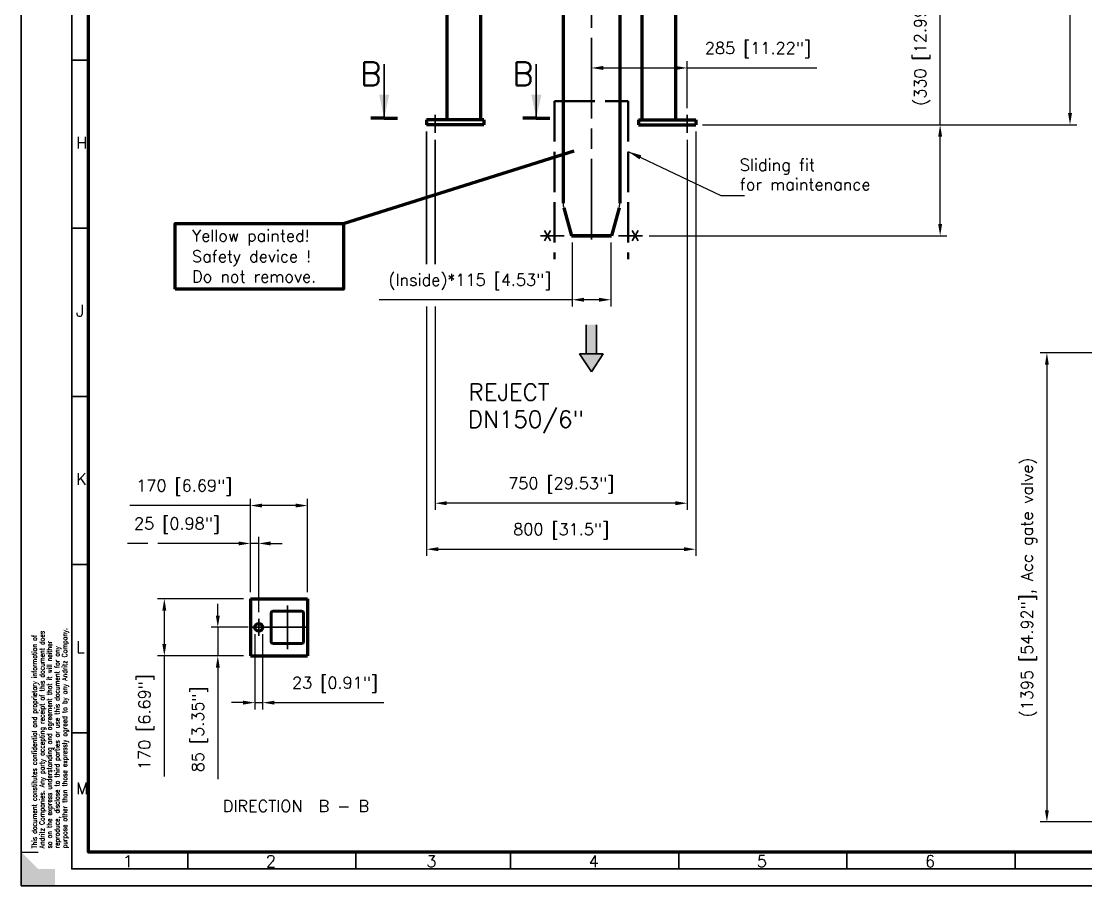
# Model space of a CAD drawing. Extents: x 68 to 8478, y -14 to 5926.
# Drawn here: x 68 to 3233, y -14 to 2557 of the extents above; entities that cross this region are included whole.
import ezdxf

# ---------------------------------------------------------------- set-up
doc = ezdxf.new("R2010")
doc.units = 0
doc.header["$LTSCALE"] = 10
for name, pattern in [('ACAD_ISO02W100', [15, 12, -3]), ('ACAD_ISO08W100', [36, 24, -3, 6, -3]), ('DASHED', [0.75, 0.5, -0.25])]:
    doc.linetypes.add(name, pattern=pattern)
doc.layers.get('0').update_dxf_attribs({"linetype": 'CONTINUOUS'})
doc.layers.get('DEFPOINTS').update_dxf_attribs({"linetype": 'CONTINUOUS'})
doc.layers.add('10', color=3, linetype='CONTINUOUS')
for name, color, linetype, lineweight in [('dim', 3, 'CONTINUOUS', 15), ('M_EQUIP_A1', 1, 'CONTINUOUS', 35), ('M_EQUIP_D1', 3, 'CONTINUOUS', 35), ('M_EQUIP_E3', 3, 'CONTINUOUS', 35), ('M_EQUIP_E5', 2, 'CONTINUOUS', 50), ('M_EQUIP_E7', 7, 'CONTINUOUS', 70), ('M_EQUIP_H_', 4, 'CONTINUOUS', 25), ('M_EQUIP_T1', 3, 'CONTINUOUS', 35), ('M_EQUIP_T13', 3, 'CONTINUOUS', 35)]:
    doc.layers.add(name, color=color, linetype=linetype, lineweight=lineweight)
doc.styles.add('ISOCP2', font='ISOCP2.shx')
doc.styles.add('S', font='simplex.shx', dxfattribs={"width": 0.8})
doc.styles.add('SIMPLEX', font='simplex')
doc.styles.add('TXT', font='txt')
doc.dimstyles.new('NORDIC', dxfattribs={"dimscale": 10, "dimtxt": 3.5, "dimasz": 3.5, "dimexe": 2, "dimexo": 2, "dimgap": 1, "dimtad": 0, "dimdec": 0, "dimdsep": 46, "dimtxsty": 'SIMPLEX', "dimcen": 3, "dimclrd": 3, "dimclre": 3, "dimclrt": 3, "dimadec": 0, "dimazin": 0, "dimtfac": 1, "dimtdec": 0, "dimtmove": 0, "dimatfit": 3, "dimfxl": 0, "dimtvp": 1, "dimtolj": 1, "dimarcsym": 0})
doc.dimstyles.new('nordic-1-35-0-old', dxfattribs={"dimtxt": 3.5, "dimasz": 2.5, "dimexe": 1.25, "dimexo": 0, "dimgap": 0.6, "dimtad": 1, "dimdec": 0, "dimdsep": 46, "dimtxsty": 'ISOCP2', "dimcen": 2.5, "dimclrd": 3, "dimclre": 3, "dimclrt": 3, "dimadec": 1, "dimazin": 2, "dimtfac": 1, "dimtdec": 3, "dimtmove": 0, "dimatfit": 0, "dimfxl": 0, "dimtolj": 1, "dimtzin": 0, "dimarcsym": 0})

# ---------------------------------------------------------------- blocks, each defined once
blk = doc.blocks.new('*D12')
at = {"layer": 'DEFPOINTS', "color": 0, "linetype": 'Continuous', "lineweight": 25, "transparency": 16777216}
for p in [(2048.3, 2224.9), (1298.3, 1728.9), (1298.3, 1123.9)]:
    blk.add_point(p, dxfattribs=at)
at = {"layer": 'M_EQUIP_E3', "color": 3, "linetype": 'Continuous', "lineweight": -2, "transparency": 16777216}
for p, q in [((2048.3, 2204.9), (2048.3, 1103.9)), ((1298.3, 1708.9), (1298.3, 1103.9)), ((2013.3, 1123.9), (1333.3, 1123.9))]:
    blk.add_line(p, q, dxfattribs=at)
at = {"layer": 'M_EQUIP_E3', "color": 3, "linetype": 'Continuous', "lineweight": 25, "transparency": 16777216}
for points in [[(1333.3, 1129.7), (1333.3, 1118), (1298.3, 1123.9)], [(2013.3, 1129.7), (2013.3, 1118), (2048.3, 1123.9)]]:
    blk.add_solid(points, dxfattribs=at)
at = {"layer": 'M_EQUIP_E3', "color": 3, "linetype": 'Continuous', "transparency": 16777216, "insert": (1673.3, 1177.2), "char_height": 35, "attachment_point": 5, "style": 'SIMPLEX'}
blk.add_mtext('\\A1;750 [29.53"]', dxfattribs=at)
blk = doc.blocks.new('*D17')
at = {"layer": 'DEFPOINTS', "color": 0, "linetype": 'Continuous', "lineweight": 25, "transparency": 16777216}
for p in [(2040.4, 5329.2), (3186.4, 5329.2), (2073.3, 2249.2)]:
    blk.add_point(p, dxfattribs=at)
at = {"layer": 'M_EQUIP_E3', "color": 3, "linetype": 'Continuous', "lineweight": -2, "transparency": 16777216}
for p, q in [((2060.4, 5329.2), (3206.4, 5329.2)), ((3186.4, 2284.2), (3186.4, 5294.2)), ((2093.3, 2249.2), (3206.4, 2249.2))]:
    blk.add_line(p, q, dxfattribs=at)
at = {"layer": 'M_EQUIP_E3', "color": 3, "linetype": 'Continuous', "lineweight": 25, "transparency": 16777216}
for points in [[(3180.6, 5294.2), (3192.2, 5294.2), (3186.4, 5329.2)], [(3180.6, 2284.2), (3192.2, 2284.2), (3186.4, 2249.2)]]:
    blk.add_solid(points, dxfattribs=at)
at = {"layer": 'M_EQUIP_E3', "color": 3, "linetype": 'Continuous', "transparency": 16777216, "insert": (3133.1, 3789.2), "char_height": 35, "attachment_point": 5, "rotation": 90, "style": 'SIMPLEX'}
blk.add_mtext('\\A1;(3080 [121.26"])', dxfattribs=at)
blk = doc.blocks.new('*D19')
at = {"layer": 'DEFPOINTS', "color": 0, "linetype": 'Continuous', "lineweight": 25, "transparency": 16777216}
for p in [(1763.3, 2477.6), (2048.3, 2418.2), (2048.3, 2278.3)]:
    blk.add_point(p, dxfattribs=at)
at = {"layer": 'M_EQUIP_E7', "color": 3, "linetype": 'Continuous', "lineweight": -2, "transparency": 16777216}
for p, q in [((1763.3, 2457.6), (1763.3, 2398.2)), ((2048.3, 2298.3), (2048.3, 2438.2)), ((1798.3, 2418.2), (2013.3, 2418.2)), ((2048.3, 2418.2), (2433.3, 2418.2))]:
    blk.add_line(p, q, dxfattribs=at)
at = {"layer": 'M_EQUIP_E7', "color": 3, "linetype": 'Continuous', "lineweight": 25, "transparency": 16777216}
for points in [[(1798.3, 2424.1), (1798.3, 2412.4), (1763.3, 2418.2)], [(2013.3, 2424.1), (2013.3, 2412.4), (2048.3, 2418.2)]]:
    blk.add_solid(points, dxfattribs=at)
at = {"layer": 'M_EQUIP_E7', "color": 3, "linetype": 'Continuous', "transparency": 16777216, "insert": (2258.3, 2471.6), "char_height": 35, "attachment_point": 5, "style": 'SIMPLEX'}
blk.add_mtext('\\A1;285 [11.22"]', dxfattribs=at)
blk = doc.blocks.new('*D20')
at = {"layer": 'DEFPOINTS', "color": 0, "linetype": 'Continuous', "lineweight": 25, "transparency": 16777216}
for p in [(3956.1, 1571.1), (3117.6, 176.1), (3977.2, 176.1)]:
    blk.add_point(p, dxfattribs=at)
at = {"layer": 'M_EQUIP_E7', "color": 3, "linetype": 'Continuous', "lineweight": -2, "transparency": 16777216}
for p, q in [((3936.1, 1571.1), (3097.6, 1571.1)), ((3117.6, 1536.1), (3117.6, 211.1)), ((3957.2, 176.1), (3097.6, 176.1))]:
    blk.add_line(p, q, dxfattribs=at)
at = {"layer": 'M_EQUIP_E7', "color": 3, "linetype": 'Continuous', "lineweight": 25, "transparency": 16777216}
for points in [[(3111.8, 1536.1), (3123.4, 1536.1), (3117.6, 1571.1)], [(3111.8, 211.1), (3123.4, 211.1), (3117.6, 176.1)]]:
    blk.add_solid(points, dxfattribs=at)
at = {"layer": 'M_EQUIP_E7', "color": 3, "linetype": 'Continuous', "transparency": 16777216, "insert": (3064.3, 873.6), "char_height": 35, "attachment_point": 5, "rotation": 90, "style": 'SIMPLEX'}
blk.add_mtext('\\A1;(1395 [54.92"], Acc gate valve)', dxfattribs=at)
blk = doc.blocks.new('*D23')
at = {"layer": 'DEFPOINTS', "color": 0, "linetype": 'Continuous', "lineweight": 25, "transparency": 16777216}
for p in [(2073.3, 2249.2), (1273.3, 1728.9), (2073.3, 987.1)]:
    blk.add_point(p, dxfattribs=at)
at = {"layer": 'M_EQUIP_E7', "color": 3, "linetype": 'Continuous', "lineweight": -2, "transparency": 16777216}
for p, q in [((2073.3, 2229.2), (2073.3, 967.1)), ((1273.3, 1708.9), (1273.3, 967.1)), ((1308.3, 987.1), (2038.3, 987.1))]:
    blk.add_line(p, q, dxfattribs=at)
at = {"layer": 'M_EQUIP_E7', "color": 3, "linetype": 'Continuous', "lineweight": 25, "transparency": 16777216}
for points in [[(1308.3, 993), (1308.3, 981.3), (1273.3, 987.1)], [(2038.3, 993), (2038.3, 981.3), (2073.3, 987.1)]]:
    blk.add_solid(points, dxfattribs=at)
at = {"layer": 'M_EQUIP_E7', "color": 3, "linetype": 'Continuous', "transparency": 16777216, "insert": (1673.3, 1040.5), "char_height": 35, "attachment_point": 5, "style": 'SIMPLEX'}
blk.add_mtext('\\A1;800 [31.5"]', dxfattribs=at)
blk = doc.blocks.new('LMN1')
at = {"color": 0, "linetype": 'Continuous'}
blk.add_line((8, 0), (0, 0), dxfattribs=at)
blk.add_solid([(3.5, 0.75), (3.5, -0.75), (0, 0)], dxfattribs=at)
at = {"color": 0, "linetype": 'Continuous', "style": 'TXT'}
blk.add_attdef('A', (4.92, 0.5), '', height=3.5, dxfattribs=at)
blk = doc.blocks.new('*D26')
at = {"layer": 'DEFPOINTS', "color": 0, "lineweight": 25, "transparency": 16777216}
for p in [(762.7, 754.8), (785.7, 754.8), (785.7, 530.8)]:
    blk.add_point(p, dxfattribs=at)
at = {"layer": 'M_EQUIP_E7', "color": 3, "lineweight": -2, "transparency": 16777216}
for p, q in [((762.7, 734.8), (762.7, 510.8)), ((785.7, 734.8), (785.7, 510.8)), ((727.7, 530.8), (692.7, 530.8)), ((762.7, 530.8), (785.7, 530.8)), ((820.7, 530.8), (1145.7, 530.8))]:
    blk.add_line(p, q, dxfattribs=at)
at = {"layer": 'M_EQUIP_E7', "color": 3, "lineweight": 25, "transparency": 16777216}
for points in [[(727.7, 536.6), (727.7, 525), (762.7, 530.8)], [(820.7, 536.6), (820.7, 525), (785.7, 530.8)]]:
    blk.add_solid(points, dxfattribs=at)
at = {"layer": 'M_EQUIP_E7', "color": 3, "transparency": 16777216, "insert": (1000.7, 584.1), "char_height": 35, "attachment_point": 5, "style": 'SIMPLEX'}
blk.add_mtext('\\A1;23 [0.91"]', dxfattribs=at)
blk = doc.blocks.new('*D27')
at = {"layer": 'DEFPOINTS', "color": 0, "lineweight": 25, "transparency": 16777216}
for p in [(749.2, 839.8), (493.4, 669.8), (749.2, 669.8)]:
    blk.add_point(p, dxfattribs=at)
at = {"layer": 'M_EQUIP_E7', "color": 3, "lineweight": -2, "transparency": 16777216}
for p, q in [((729.2, 839.8), (473.4, 839.8)), ((493.4, 804.8), (493.4, 704.8)), ((729.2, 669.8), (473.4, 669.8)), ((493.4, 669.8), (493.4, 311.5))]:
    blk.add_line(p, q, dxfattribs=at)
at = {"layer": 'M_EQUIP_E7', "color": 3, "lineweight": 25, "transparency": 16777216}
for points in [[(487.6, 804.8), (499.2, 804.8), (493.4, 839.8)], [(487.6, 704.8), (499.2, 704.8), (493.4, 669.8)]]:
    blk.add_solid(points, dxfattribs=at)
at = {"layer": 'M_EQUIP_E7', "color": 3, "transparency": 16777216, "insert": (440.1, 473.1), "char_height": 35, "attachment_point": 5, "rotation": 90, "style": 'SIMPLEX'}
blk.add_mtext('\\A1;170 [6.69"]', dxfattribs=at)
blk = doc.blocks.new('*D28')
at = {"layer": 'DEFPOINTS', "color": 0, "lineweight": 25, "transparency": 16777216}
for p in [(762.7, 754.8), (652.4, 669.8), (749.2, 669.8)]:
    blk.add_point(p, dxfattribs=at)
at = {"layer": 'M_EQUIP_E7', "color": 3, "lineweight": -2, "transparency": 16777216}
for p, q in [((652.4, 789.8), (652.4, 824.8)), ((742.7, 754.8), (632.4, 754.8)), ((652.4, 754.8), (652.4, 669.8)), ((729.2, 669.8), (632.4, 669.8)), ((652.4, 634.8), (652.4, 303.1))]:
    blk.add_line(p, q, dxfattribs=at)
at = {"layer": 'M_EQUIP_E7', "color": 3, "lineweight": 25, "transparency": 16777216}
for points in [[(646.6, 789.8), (658.3, 789.8), (652.4, 754.8)], [(646.6, 634.8), (658.3, 634.8), (652.4, 669.8)]]:
    blk.add_solid(points, dxfattribs=at)
at = {"layer": 'M_EQUIP_E7', "color": 3, "transparency": 16777216, "insert": (599.1, 451.5), "char_height": 35, "attachment_point": 5, "rotation": 90, "style": 'SIMPLEX'}
blk.add_mtext('\\A1;85 [3.35"]', dxfattribs=at)
blk = doc.blocks.new('*D29')
at = {"layer": 'DEFPOINTS', "color": 0, "linetype": 'ACAD_ISO08W100', "lineweight": 25, "transparency": 16777216}
for p in [(749.2, 1004.2), (749.2, 839.8), (774.2, 779.7)]:
    blk.add_point(p, dxfattribs=at)
at = {"layer": 'M_EQUIP_E3', "color": 3, "linetype": 'ACAD_ISO08W100', "lineweight": -2, "transparency": 16777216}
for p, q in [((749.2, 859.8), (749.2, 1024.2)), ((774.2, 799.7), (774.2, 1024.2)), ((714.2, 1004.2), (382.5, 1004.2)), ((774.2, 1004.2), (749.2, 1004.2)), ((809.2, 1004.2), (844.2, 1004.2))]:
    blk.add_line(p, q, dxfattribs=at)
at = {"layer": 'M_EQUIP_E3', "color": 3, "linetype": 'ACAD_ISO08W100', "lineweight": 25, "transparency": 16777216}
for points in [[(714.2, 1010.1), (714.2, 998.4), (749.2, 1004.2)], [(809.2, 1010.1), (809.2, 998.4), (774.2, 1004.2)]]:
    blk.add_solid(points, dxfattribs=at)
at = {"layer": 'M_EQUIP_E3', "color": 3, "linetype": 'ACAD_ISO08W100', "lineweight": 35, "transparency": 16777216, "insert": (530.9, 1057.6), "char_height": 35, "attachment_point": 5, "style": 'SIMPLEX'}
blk.add_mtext('\\A1;25 [0.98"]', dxfattribs=at)
blk = doc.blocks.new('*D30')
at = {"layer": 'DEFPOINTS', "color": 0, "lineweight": 25, "transparency": 16777216}
for p in [(749.2, 1116.9), (749.2, 839.8), (919.2, 839.8)]:
    blk.add_point(p, dxfattribs=at)
at = {"layer": 'M_EQUIP_E7', "color": 3, "lineweight": -2, "transparency": 16777216}
for p, q in [((749.2, 1116.9), (390.9, 1116.9)), ((749.2, 859.8), (749.2, 1136.9)), ((884.2, 1116.9), (784.2, 1116.9)), ((919.2, 859.8), (919.2, 1136.9))]:
    blk.add_line(p, q, dxfattribs=at)
at = {"layer": 'M_EQUIP_E7', "color": 3, "lineweight": 25, "transparency": 16777216}
for points in [[(784.2, 1122.8), (784.2, 1111.1), (749.2, 1116.9)], [(884.2, 1122.8), (884.2, 1111.1), (919.2, 1116.9)]]:
    blk.add_solid(points, dxfattribs=at)
at = {"layer": 'M_EQUIP_E7', "color": 3, "transparency": 16777216, "insert": (552.5, 1170.3), "char_height": 35, "attachment_point": 5, "style": 'SIMPLEX'}
blk.add_mtext('\\A1;170 [6.69"]', dxfattribs=at)
blk = doc.blocks.new('TOIMITUSR')
at = {"layer": 'M_EQUIP_E3', "linetype": 'ACAD_ISO08W100', "lineweight": 35}
for p, q in [((30, 0), (130, 0)), ((87.5, -21.7), (112.5, 21.7)), ((87.5, 21.7), (112.5, -21.7))]:
    blk.add_line(p, q, dxfattribs=at)
blk = doc.blocks.new('*D32')
at = {"layer": 'DEFPOINTS', "color": 0, "linetype": 'Continuous', "lineweight": 25, "transparency": 16777216}
for p in [(2333, 2249.2), (2800.2, 2249.2), (1915.1, 1919.2)]:
    blk.add_point(p, dxfattribs=at)
at = {"layer": 'M_EQUIP_E3', "color": 3, "linetype": 'Continuous', "lineweight": -2, "transparency": 16777216}
for p, q in [((2800.2, 2249.2), (2800.2, 2684.2)), ((2353, 2249.2), (2820.2, 2249.2)), ((2800.2, 1954.2), (2800.2, 2214.2)), ((1935.1, 1919.2), (2820.2, 1919.2))]:
    blk.add_line(p, q, dxfattribs=at)
at = {"layer": 'M_EQUIP_E3', "color": 3, "linetype": 'Continuous', "lineweight": 25, "transparency": 16777216}
for points in [[(2794.3, 2214.2), (2806, 2214.2), (2800.2, 2249.2)], [(2794.3, 1954.2), (2806, 1954.2), (2800.2, 1919.2)]]:
    blk.add_solid(points, dxfattribs=at)
at = {"layer": 'M_EQUIP_E3', "color": 3, "linetype": 'Continuous', "transparency": 16777216, "insert": (2746.8, 2484.2), "char_height": 35, "attachment_point": 5, "rotation": 90, "style": 'SIMPLEX'}
blk.add_mtext('\\A1;(330 [12.99"])', dxfattribs=at)
blk = doc.blocks.new('*D39')
at = {"layer": 'DEFPOINTS', "color": 0, "linetype": 'Continuous', "lineweight": 25, "transparency": 16777216}
for p in [(1705.8, 1919.2), (1820.8, 1919.2), (1820.8, 1728.9)]:
    blk.add_point(p, dxfattribs=at)
at = {"layer": 'M_EQUIP_E3', "color": 3, "linetype": 'Continuous', "lineweight": -2, "transparency": 16777216}
for p, q in [((1705.8, 1899.2), (1705.8, 1708.9)), ((1820.8, 1899.2), (1820.8, 1708.9)), ((1705.8, 1728.9), (1132.5, 1728.9)), ((1785.8, 1728.9), (1740.8, 1728.9))]:
    blk.add_line(p, q, dxfattribs=at)
at = {"layer": 'M_EQUIP_E3', "color": 3, "linetype": 'Continuous', "lineweight": 25, "transparency": 16777216}
for points in [[(1740.8, 1734.7), (1740.8, 1723.1), (1705.8, 1728.9)], [(1785.8, 1734.7), (1785.8, 1723.1), (1820.8, 1728.9)]]:
    blk.add_solid(points, dxfattribs=at)
at = {"layer": 'M_EQUIP_E3', "color": 3, "linetype": 'Continuous', "transparency": 16777216, "insert": (1401.7, 1782.2), "char_height": 35, "attachment_point": 5, "style": 'SIMPLEX'}
blk.add_mtext('\\A1;(Inside)*115 [4.53"]', dxfattribs=at)
blk = doc.blocks.new('A$C0F477D11')
at = {"layer": '10', "color": 3, "linetype": 'Continuous', "lineweight": 35}
for p, q in [((20, 245.5), (15, 245.5)), ((20, 195.5), (15, 195.5)), ((20, 145.5), (15, 145.5)), ((20, 95.5), (15, 95.5)), ((20, 45.5), (15, 45.5)), ((49.5, 10), (49.5, 5)), ((99.5, 10), (99.5, 5)), ((145.5, 10), (145.5, 5)), ((195.5, 10), (195.5, 5)), ((245.5, 10), (245.5, 5)), ((295.5, 10), (295.5, 5))]:
    blk.add_line(p, q, dxfattribs=at)
at = {"layer": '10', "linetype": 'Continuous'}
blk.add_line((0, 10), (5, 10), dxfattribs=at)
at = {"layer": '10', "color": 3, "linetype": 'Continuous', "lineweight": 35}
for points in [[(841, 0), (0, 0), (0, 594), (841, 594)], [(836, 5), (15, 5), (15, 589), (836, 589)]]:
    blk.add_lwpolyline(points, close=True, dxfattribs=at)
at = {"layer": '10', "color": 7, "linetype": 'Continuous', "lineweight": 70}
blk.add_lwpolyline([(831, 10), (20, 10), (20, 584), (831, 584)], close=True, dxfattribs=at)
at = {"layer": '10', "linetype": 'Continuous'}
for points in [[(5, 10), (0, 10), (5, 5), (5, 10)], [(0, 10), (0, 0), (5, 10), (0, 10)], [(5, 5), (10, 5), (0, 10), (0, 0)], [(0, 0), (10, 0), (5, 5), (10, 5)]]:
    blk.add_solid(points, dxfattribs=at)
at = {"layer": '10', "color": 3, "linetype": 'Continuous', "lineweight": 35, "style": 'S'}
for s, p in [('H', (16.3, 219.21)), ('J', (16.28, 169.21)), ('K', (16.3, 119.21)), ('L', (16.3, 69.21)), ('M', (16.3, 27.23)), ('1', (30.2, 5.51)), ('2', (72.71, 5.51)), ('3', (120.44, 5.51)), ('4', (168.71, 5.51)), ('5', (218.71, 5.51)), ('6', (268.71, 5.51))]:
    blk.add_text(s, height=3.5, dxfattribs=at).set_placement(p)
at = {"layer": '10', "color": 3, "linetype": 'Continuous', "lineweight": 35, "style": 'S', "width": 0.8}
for s, p in [('purpose other than those expressly agreed to by any Andritz Company.', (13.62, 11.09)), ('This document constitutes confidential and proprietary information of', (4.64, 11.09)), ('Andritz Companies. Any party accepting receipt of this document does', (6.87, 11.09)), ('so on the express understanding and agreement that it will neither', (9.12, 11.09)), ('reproduce, disclose to third parties or use this document for any', (11.37, 11.09))]:
    blk.add_text(s, height=1.5, rotation=90, dxfattribs=at).set_placement(p)

msp = doc.modelspace()

# ---------------------------------------------------------------- hatches: boundary and pattern name
at = {"layer": 'M_EQUIP_H_', "linetype": 'Continuous', "lineweight": 35}
h = msp.add_hatch(dxfattribs=at)
h.set_pattern_fill('ANSI31', color=256, scale=200, style=0)
h.set_pattern_definition([(45, (-872.6, 0), (-449.01, 449.01), [])])
edge = h.paths.add_edge_path()
edge.add_line((809.2, 712.8), (809.2, 796.8))
edge.add_arc((817.2, 796.8), 8, 90, 180, ccw=False)
edge.add_line((817.2, 804.8), (901.2, 804.8))
edge.add_arc((901.2, 796.8), 8, 0, 90, ccw=False)
edge.add_line((909.2, 796.8), (909.2, 712.8))
edge.add_arc((901.2, 712.8), 8, -90, 0, ccw=False)
edge.add_line((901.2, 704.8), (817.2, 704.8))
edge.add_arc((817.2, 712.8), 8, 180, 270, ccw=False)
edge = h.paths.add_edge_path(flags=16)
edge.add_line((813.2, 712.8), (813.2, 796.8))
edge.add_arc((817.2, 796.8), 4, 90, 180, ccw=False)
edge.add_line((817.2, 800.8), (901.2, 800.8))
edge.add_arc((901.2, 796.8), 4, 0, 90, ccw=False)
edge.add_line((905.2, 796.8), (905.2, 712.8))
edge.add_arc((901.2, 712.8), 4, -90, 0, ccw=False)
edge.add_line((901.2, 708.8), (817.2, 708.8))
edge.add_arc((817.2, 712.8), 4, 180, 270, ccw=False)

# ---------------------------------------------------------------- linework, layer by layer
at = {"lineweight": 25}
for centre, start, end in [((1723.9, 2015.2), 179.0802, 196.2368), ((1802.8, 2015.2), 343.7632, 0.9198)]:
    msp.add_arc(centre, 44.7, start, end, dxfattribs=at)
at = {"layer": 'DEFPOINTS', "color": 0, "linetype": 'ByBlock'}
for p in [(1679.2, 2519.2), (1847.5, 2519.2), (1847.5, 2518.2), (1703.8, 1919.2), (1822.8, 1919.2), (1822.8, 1918.2)]:
    msp.add_point(p, dxfattribs=at)
at = {"layer": 'M_EQUIP_E3', "color": 3, "linetype": 'ACAD_ISO08W100', "lineweight": 35}
for p, q in [((1763.3, 1907.7), (1763.3, 5260.8)), ((1298.3, 2224.9), (1298.3, 2278.3)), ((2048.3, 2224.9), (2048.3, 2278.3)), ((859.2, 689.8), (859.2, 819.8)), ((774.2, 729.9), (774.2, 779.7)), ((749.3, 754.8), (799.1, 754.8)), ((794.2, 754.8), (924.2, 754.8))]:
    msp.add_line(p, q, dxfattribs=at)
at = {"layer": 'M_EQUIP_E3', "linetype": 'Continuous'}
for p, q in [((1273.3, 2229.2), (1273.3, 1834.9)), ((1298.3, 2204.9), (1298.3, 1834.9))]:
    msp.add_line(p, q, dxfattribs=at)
at = {"layer": 'M_EQUIP_E5', "color": 2, "linetype": 'ACAD_ISO02W100', "lineweight": 50}
for p, q in [((1653.8, 2319.2), (1653.8, 1849.2)), ((1653.8, 2319.2), (1872.9, 2319.2)), ((1872.9, 2319.2), (1872.9, 1849.7))]:
    msp.add_line(p, q, dxfattribs=at)
at = {"layer": 'M_EQUIP_E7'}
for p, q in [((1333.3, 4809.7), (1333.3, 2264.2)), ((1433.3, 4709.7), (1433.3, 2264.2)), ((1913.3, 2919.3), (1913.3, 2264.2)), ((2013.3, 2890.2), (2013.3, 2264.2)), ((1679.2, 2751.2), (1679.2, 2015.9)), ((1847.5, 2751.2), (1847.5, 2015.9)), ((1273.3, 2264.2), (1273.3, 2249.2)), ((1443.3, 2264.2), (1273.3, 2264.2)), ((1443.3, 2249.2), (1273.3, 2249.2)), ((1443.3, 2264.2), (1443.3, 2249.2)), ((1903.3, 2264.2), (1903.3, 2249.2)), ((1903.3, 2264.2), (2073.3, 2264.2)), ((1903.3, 2249.2), (2073.3, 2249.2)), ((2073.3, 2264.2), (2073.3, 2249.2)), ((1681, 2002.7), (1703.8, 1919.2)), ((1845.7, 2002.7), (1822.8, 1919.2)), ((1822.8, 1919.2), (1703.8, 1919.2)), ((1703.8, 1919.2), (1822.8, 1919.2)), ((749.2, 839.8), (919.2, 839.8)), ((749.2, 839.8), (749.2, 669.8)), ((919.2, 839.8), (919.2, 669.8)), ((749.2, 669.8), (919.2, 669.8))]:
    msp.add_line(p, q, dxfattribs=at)
at = {"layer": 'M_EQUIP_E7', "linetype": 'Continuous', "lineweight": 70}
msp.add_line((1025.9, 1955.5), (1712, 2171.6), dxfattribs=at)
for points in [[(1147, 2269.2), (1107, 2269.2)], [(1147, 2269.2), (1187, 2269.2)], [(1599.5, 2269.2), (1559.5, 2269.2)], [(1599.5, 2269.2), (1639.5, 2269.2)]]:
    msp.add_lwpolyline(points, dxfattribs=at)
msp.add_lwpolyline([(525.9, 1760.5), (525.9, 1955.5), (1025.9, 1955.5), (1025.9, 1760.5)], close=True, dxfattribs=at)
at = {"layer": 'M_EQUIP_E7', "linetype": 'Continuous', "lineweight": 35}
for points in [[(809.2, 712.8), (809.2, 796.8, -0.414214), (817.2, 804.8), (901.2, 804.8, -0.414214), (909.2, 796.8), (909.2, 712.8, -0.414214), (901.2, 704.8), (817.2, 704.8, -0.414214)], [(813.2, 712.8), (813.2, 796.8, -0.414214), (817.2, 800.8), (901.2, 800.8, -0.414214), (905.2, 796.8), (905.2, 712.8, -0.414214), (901.2, 708.8), (817.2, 708.8, -0.414214)]]:
    msp.add_lwpolyline(points, format="xyb", close=True, dxfattribs=at)
at = {"layer": 'M_EQUIP_E7'}
msp.add_circle((774.2, 754.8), 11.5, dxfattribs=at)
at = {"layer": 'M_EQUIP_T13', "color": 2, "linetype": 'Continuous'}
for p, q in [((1747.6, 1567.6), (1747.6, 1654.8)), ((1778.8, 1567.6), (1778.8, 1654.8)), ((1798.6, 1567.6), (1727.9, 1567.6)), ((1763.2, 1514.9), (1727.9, 1567.6)), ((1763.2, 1514.9), (1798.6, 1567.6))]:
    msp.add_line(p, q, dxfattribs=at)
for points in [[(1778.8, 1567.6), (1778.8, 1654.8), (1747.6, 1567.6), (1778.8, 1654.8)], [(1778.8, 1654.8), (1747.6, 1567.6), (1747.6, 1654.8), (1747.6, 1567.6)], [(1798.6, 1567.6), (1763.2, 1514.9), (1727.9, 1567.6), (1763.2, 1514.9)]]:
    msp.add_solid(points, dxfattribs=at)

# ---------------------------------------------------------------- block references
at = {"layer": 'dim', "lineweight": 35, "xscale": 10, "yscale": 10, "zscale": 10}
msp.add_blockref('A$C0F477D11', (68.1, -13.5), dxfattribs=at)
at = {"layer": 'M_EQUIP_A1', "color": 2, "linetype": 'Continuous'}
ref = msp.add_blockref('LMN1', (1147, 2269.1), dxfattribs=dict(at, xscale=20, yscale=20, zscale=20, rotation=90))
ref.add_attrib('A', 'B', (1075.9, 2365.7), dxfattribs={"layer": '0', "color": 0, "linetype": 'Continuous', "height": 70, "rotation": 359.9623, "style": 'SIMPLEX'})
ref = msp.add_blockref('LMN1', (1599.5, 2269.1), dxfattribs=dict(at, xscale=20, yscale=20, zscale=20, rotation=90))
ref.add_attrib('A', 'B', (1528.4, 2365.7), dxfattribs={"layer": '0', "color": 0, "linetype": 'Continuous', "height": 70, "rotation": 359.9623, "style": 'SIMPLEX'})
at = {"layer": 'M_EQUIP_D1', "color": 1, "linetype": 'Continuous', "lineweight": 35, "xscale": 0.7100000000000364, "yscale": 0.7100000000000364, "zscale": 0.7100000000000364}
msp.add_blockref('TOIMITUSR', (1822.8, 1919.2), dxfattribs=at)
at = {"layer": 'M_EQUIP_E3', "linetype": 'ACAD_ISO08W100', "lineweight": 35, "xscale": -0.7100000000000364, "yscale": 0.7100000000000364, "zscale": 0.71}
msp.add_blockref('TOIMITUSR', (1703.8, 1919.2), dxfattribs=at)

# ---------------------------------------------------------------- texts
at = {"layer": 'M_EQUIP_E7', "color": 2, "linetype": 'Continuous', "style": 'SIMPLEX'}
msp.add_text('DIRECTION  B - B', height=35, dxfattribs=at).set_placement((667.2, 205.7))
at = {"layer": 'M_EQUIP_T1', "linetype": 'DASHED', "insert": (2204.5, 2054.3), "char_height": 35, "attachment_point": 7, "style": 'SIMPLEX'}
msp.add_mtext('Sliding fit \\Pfor maintenance', dxfattribs=at)
at = {"layer": 'M_EQUIP_T13', "linetype": 'Continuous', "lineweight": 35, "style": 'SIMPLEX'}
for s, p in [('Yellow painted!', (575.9, 1902)), ('Safety device !', (575.9, 1840.5)), ('Do not remove.', (575.9, 1780.5))]:
    msp.add_text(s, height=35, dxfattribs=at).set_placement(p)
at = {"layer": 'M_EQUIP_T13', "color": 2, "linetype": 'Continuous', "style": 'SIMPLEX'}
for s, p in [('REJECT', (1398.4, 1429.2)), ('DN150/6"', (1396.4, 1348.5))]:
    msp.add_text(s, height=50, dxfattribs=at).set_placement(p)

# ---------------------------------------------------------------- dimensions: what is measured, and where the dimension line sits
at = {"layer": 'M_EQUIP_E3', "linetype": 'Continuous'}
for base, p1, p2, picture, middle in [((3186.4, 5329.2), (2073.3, 2249.2), (2040.4, 5329.2), '*D17', (3186.4, 3789.2)), ((2800.2, 2249.2), (1915.1, 1919.2), (2333, 2249.2), '*D32', (2800.2, 2484.2))]:
    dim = msp.add_linear_dim(base=base, p1=p1, p2=p2, angle=90, text='(<>)', dimstyle='NORDIC', dxfattribs=at)
    dim.commit()
    dim.dimension.update_dxf_attribs({"geometry": picture, "text_midpoint": middle, "dimtype": 160})
dim = msp.add_linear_dim(base=(1298.3, 1123.9), p1=(2048.3, 2224.9), p2=(1298.3, 1728.9), dimstyle='NORDIC', dxfattribs=at)
dim.commit()
dim.dimension.update_dxf_attribs({"geometry": '*D12', "text_midpoint": (1673.3, 1123.9), "dimtype": 160})
dim = msp.add_linear_dim(base=(1820.8, 1728.9), p1=(1705.8, 1919.2), p2=(1820.8, 1919.2), text='(Inside)*<>', dimstyle='NORDIC', dxfattribs=at)
dim.commit()
dim.dimension.update_dxf_attribs({"geometry": '*D39', "text_midpoint": (1401.7, 1728.9), "dimtype": 160})
at = {"layer": 'M_EQUIP_E3', "color": 3, "linetype": 'ACAD_ISO08W100', "lineweight": 35}
dim = msp.add_linear_dim(base=(749.2, 1004.2), p1=(774.2, 779.7), p2=(749.2, 839.8), dimstyle='NORDIC', dxfattribs=at)
dim.commit()
dim.dimension.update_dxf_attribs({"geometry": '*D29', "text_midpoint": (530.9, 1004.2), "dimtype": 160})
at = {"layer": 'M_EQUIP_E7', "linetype": 'Continuous'}
for base, p1, p2, picture, middle in [((2048.3, 2418.2), (1763.3, 2477.6), (2048.3, 2278.3), '*D19', (2258.3, 2418.2)), ((2073.3, 987.1), (1273.3, 1728.9), (2073.3, 2249.2), '*D23', (1673.3, 987.1))]:
    dim = msp.add_linear_dim(base=base, p1=p1, p2=p2, dimstyle='NORDIC', dxfattribs=at)
    dim.commit()
    dim.dimension.update_dxf_attribs({"geometry": picture, "text_midpoint": middle, "dimtype": 160})
dim = msp.add_linear_dim(base=(3117.6, 176.1), p1=(3956.1, 1571.1), p2=(3977.2, 176.1), angle=90, text='(<>, Acc gate valve)', dimstyle='NORDIC', dxfattribs=at)
dim.commit()
dim.dimension.update_dxf_attribs({"geometry": '*D20', "text_midpoint": (3117.6, 873.6), "dimtype": 160})
at = {"layer": 'M_EQUIP_E7'}
for base, p1, p2, picture, middle in [((749.2, 1116.9), (919.2, 839.8), (749.2, 839.8), '*D30', (552.5, 1116.9)), ((785.7, 530.8), (762.7, 754.8), (785.7, 754.8), '*D26', (1000.7, 530.8))]:
    dim = msp.add_linear_dim(base=base, p1=p1, p2=p2, dimstyle='NORDIC', dxfattribs=at)
    dim.commit()
    dim.dimension.update_dxf_attribs({"geometry": picture, "text_midpoint": middle, "dimtype": 160})
for base, p1, picture, middle in [((493.4, 669.8), (749.2, 839.8), '*D27', (493.4, 473.1)), ((652.4, 669.8), (762.7, 754.8), '*D28', (652.4, 451.5))]:
    dim = msp.add_linear_dim(base=base, p1=p1, p2=(749.2, 669.8), angle=90, dimstyle='NORDIC', dxfattribs=at)
    dim.commit()
    dim.dimension.update_dxf_attribs({"geometry": picture, "text_midpoint": middle, "dimtype": 160})

# ---------------------------------------------------------------- leaders
at = {"layer": 'M_EQUIP_D1', "linetype": 'Continuous', "lineweight": 35}
msp.add_leader([(1872.9, 2169.4), (2148.5, 2039.3), (2218.5, 2039.3)], dimstyle='nordic-1-35-0-old', override={"dimasz": 40}, dxfattribs=at)

doc.saveas('drawing.dxf')
